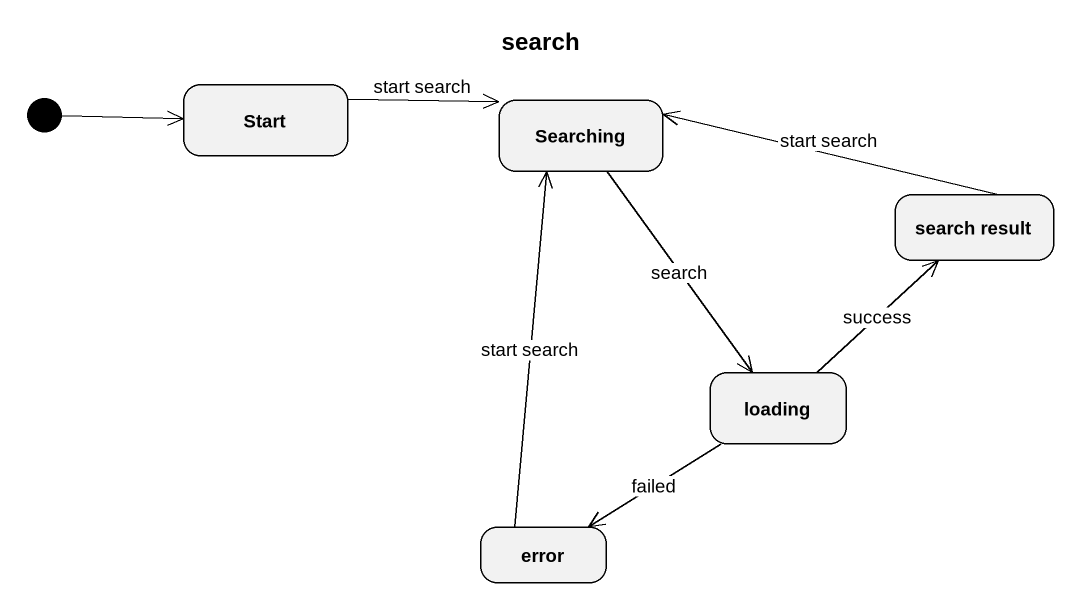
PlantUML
@startuml
title search
hide empty description
state "Start" as Start_
state Searching
state "search result" as search_result
state loading
state error
[*] -right-> Start_
Start_ -right-> Searching : start search
Searching --> loading : search
search_result -left-> Searching : start search
loading -up-> search_result : success
loading --> error : failed
error -up-> Searching : start search
@enduml
